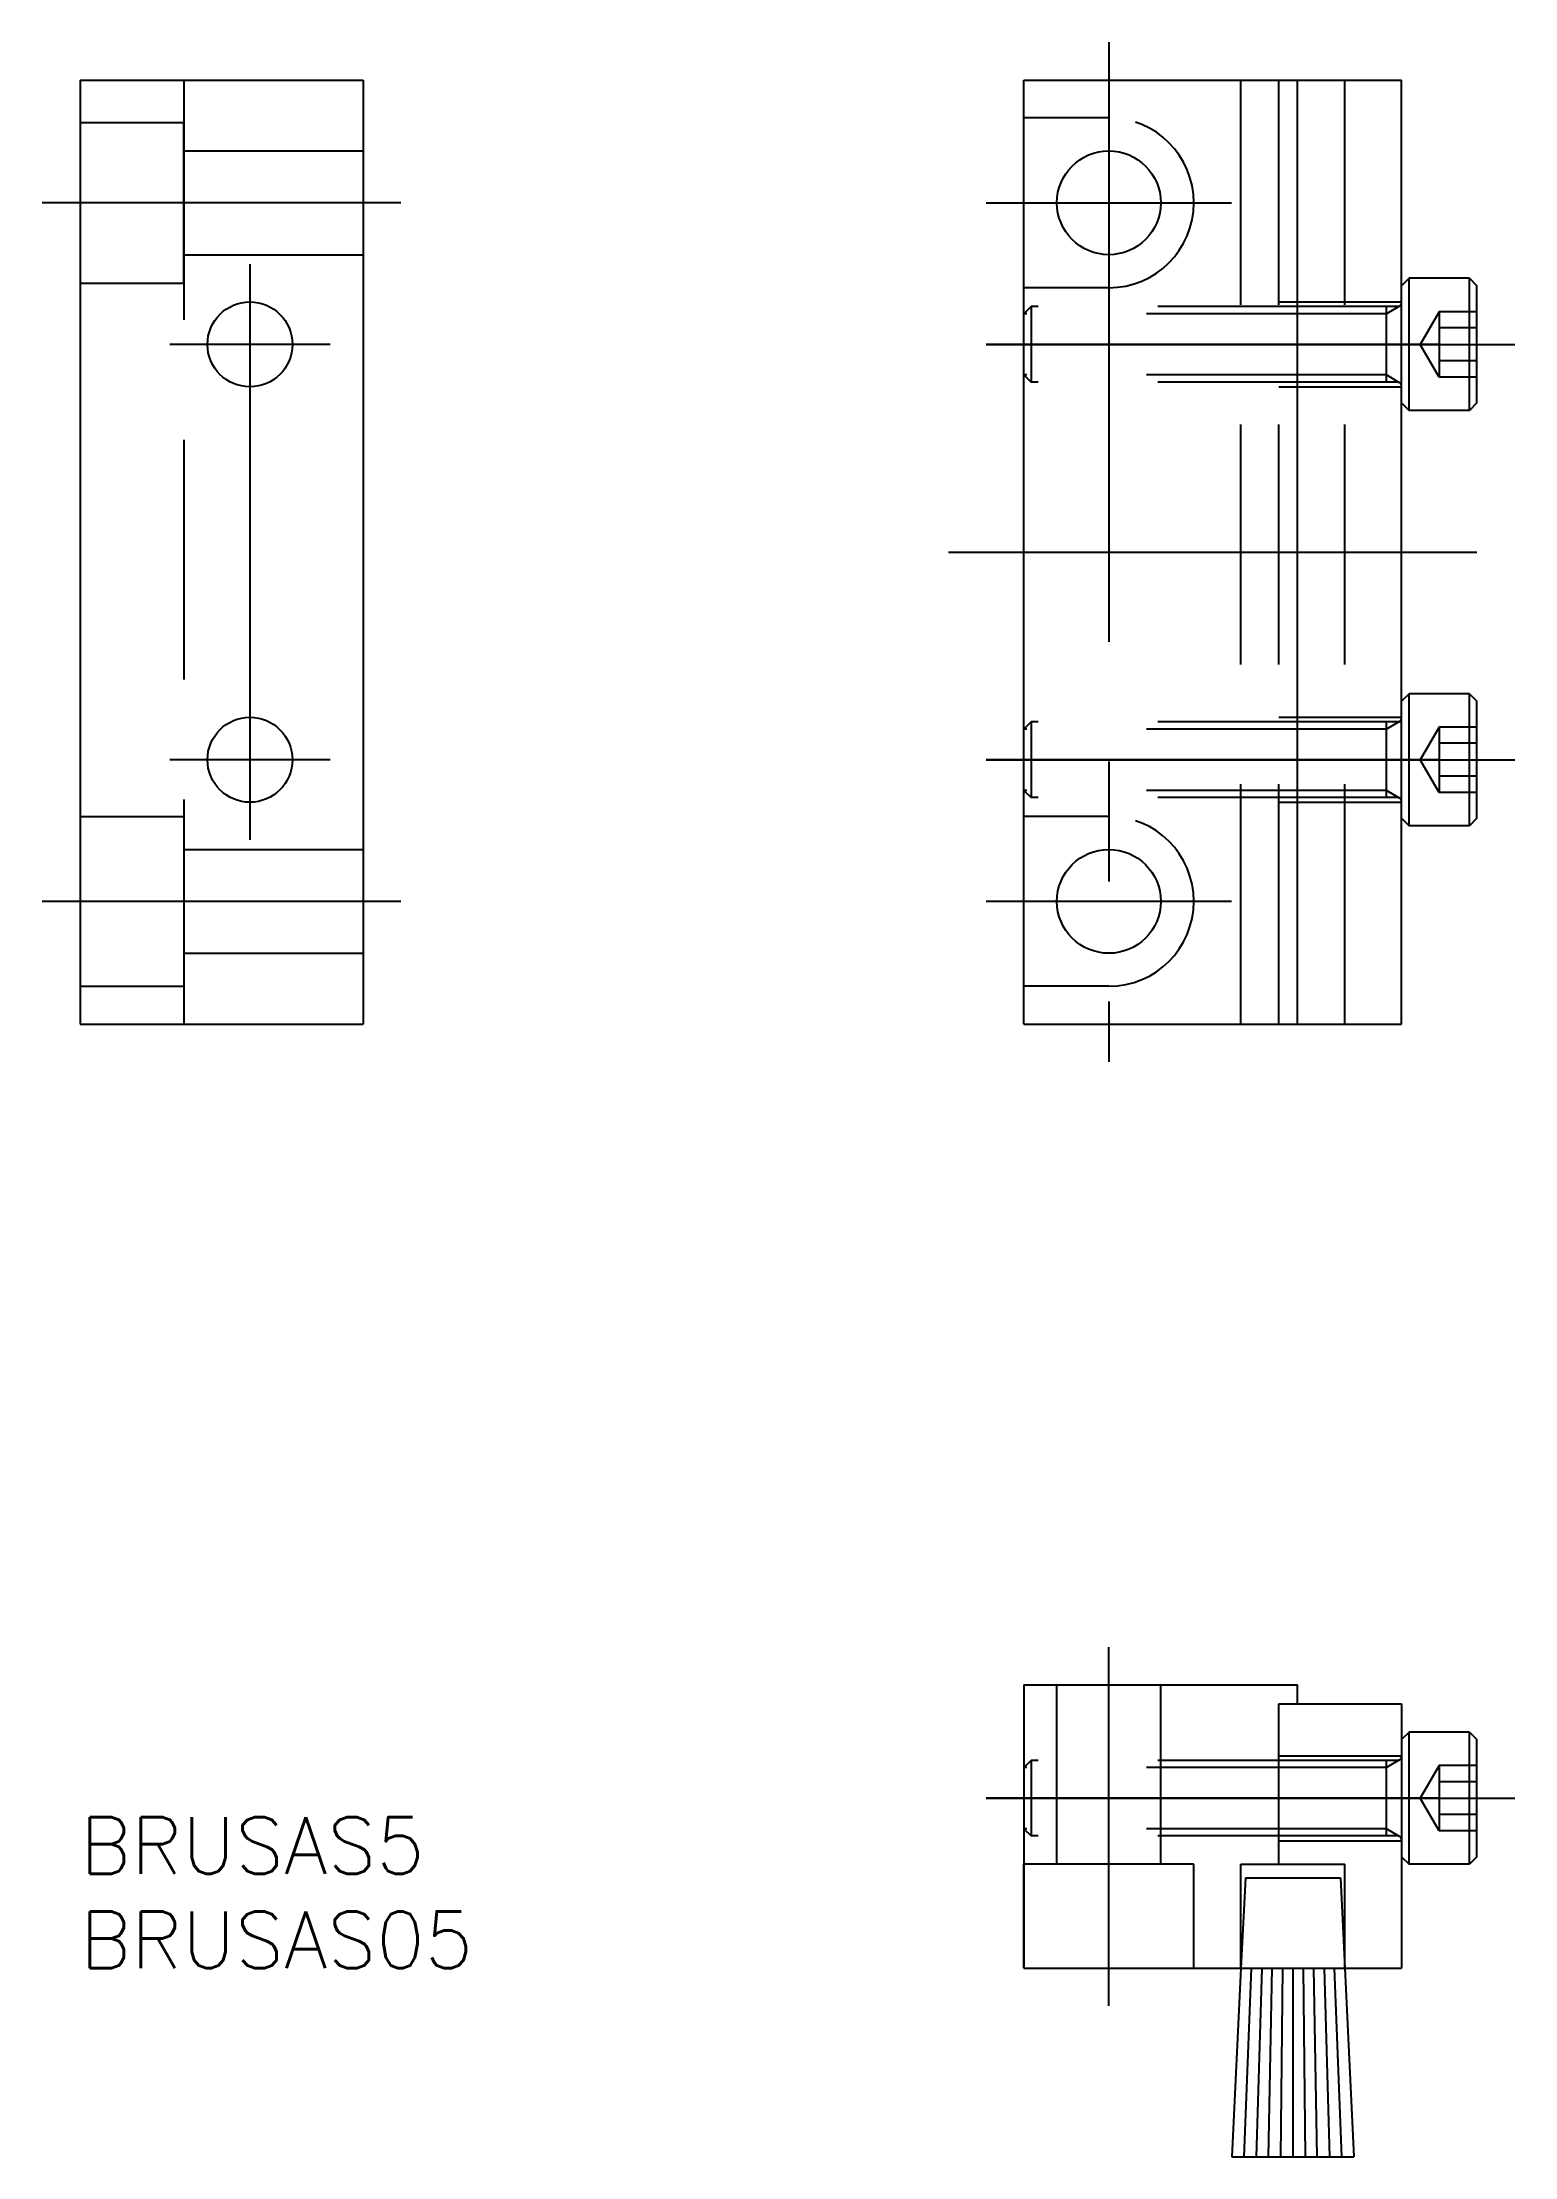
# Model space of a CAD drawing. Extents: x -52 to 26, y -60 to 52.
import ezdxf

# ---------------------------------------------------------------- set-up
doc = ezdxf.new("R2010")
doc.units = 0
for name, pattern in [('CENTER', [50.8, 31.75, -6.35, 6.35, -6.35]), ('DASHED', [19.05, 12.7, -6.35]), ('PHANTOM', [63.5, 31.75, -6.35, 6.35, -6.35, 6.35, -6.35])]:
    doc.linetypes.add(name, pattern=pattern)
doc.layers.get('0').update_dxf_attribs({"linetype": 'CONTINUOUS'})
doc.layers.add('CENTER', color=1, linetype='CENTER')
doc.styles.get("Standard").update_dxf_attribs({"font": 'txt.shx', "height": 3, "bigfont": 'bigfont.shx'})

# ---------------------------------------------------------------- blocks, each defined once
blk = doc.blocks.new('*U16')
at = {"color": 7, "linetype": 'CONTINUOUS'}
blk.add_text('BRUSAS5', height=3, dxfattribs=at).set_placement((-50, -45))
blk = doc.blocks.new('*U17')
at = {"color": 7, "linetype": 'CONTINUOUS'}
blk.add_text('BRUSAS05', height=3, dxfattribs=at).set_placement((-50, -50))

msp = doc.modelspace()

# ---------------------------------------------------------------- linework, layer by layer
at = {"color": 7, "linetype": 'CONTINUOUS'}
for p, q in [((-50, 50), (-35, 50)), ((-50, 50), (-50, 0)), ((-35, 50), (-35, 0)), ((0, 0), (0, 50)), ((0, 50), (20, 50)), ((14.5, 0), (14.5, 50)), ((20, 0), (20, 50)), ((-50, 47.75), (-44.5, 47.75)), ((-44.5, 39.25), (-44.5, 47.75)), ((-50, 39.25), (-44.5, 39.25)), ((20.4, 39.5), (20, 39.1)), ((20.4, 32.5), (20.4, 39.5)), ((23.6, 39.5), (20.4, 39.5)), ((23.6, 32.5), (23.6, 39.5)), ((23.6, 39.5), (24, 39.1)), ((24, 32.9), (24, 39.1)), ((20, 32.9), (20.4, 32.5)), ((23.6, 32.5), (20.4, 32.5)), ((24, 32.9), (23.6, 32.5)), ((20.4, 17.5), (20, 17.1)), ((20.4, 10.5), (20.4, 17.5)), ((23.6, 17.5), (20.4, 17.5)), ((23.6, 10.5), (23.6, 17.5)), ((23.6, 17.5), (24, 17.1)), ((24, 10.9), (24, 17.1)), ((-50, 11), (-44.5, 11)), ((-44.5, 11), (-44.5, 2)), ((20, 10.9), (20.4, 10.5)), ((23.6, 10.5), (20.4, 10.5)), ((24, 10.9), (23.6, 10.5)), ((-50, 2), (-44.5, 2)), ((-50, 0), (-35, 0)), ((0, 0), (20, 0)), ((0, 0), (20, 0)), ((0, -35), (0, -50)), ((0, -35), (14.5, -35)), ((14.5, -36), (14.5, -35)), ((13.5, -44.5), (13.5, -36)), ((13.5, -36), (20, -36)), ((20, -36), (20, -50)), ((20.4, -37.5), (20, -37.9)), ((20.4, -44.5), (20.4, -37.5)), ((23.6, -37.5), (20.4, -37.5)), ((23.6, -44.5), (23.6, -37.5)), ((23.6, -37.5), (24, -37.9)), ((24, -44.1), (24, -37.9)), ((0, -50), (0, -44.5)), ((11.5, -50), (11.5, -44.5)), ((11.5, -44.5), (17, -44.5)), ((17, -50), (17, -44.5)), ((20, -44.1), (20.4, -44.5)), ((23.6, -44.5), (20.4, -44.5)), ((24, -44.1), (23.6, -44.5)), ((11.73, -45.22), (11.5, -50)), ((11.73, -45.22), (16.77, -45.22)), ((16.77, -45.22), (17, -50)), ((0, -50), (20, -50))]:
    msp.add_line(p, q, dxfattribs=at)
at = {"color": 3, "linetype": 'DASHED'}
for p, q in [((-44.5, 50), (-44.5, 0)), ((11.5, 0), (11.5, 50)), ((13.5, 0), (13.5, 50)), ((17, 0), (17, 50)), ((4.5, 48), (0, 48)), ((-44.5, 46.25), (-35, 46.25)), ((-44.5, 40.75), (-35, 40.75)), ((4.5, 39), (0, 39)), ((13.5, 38.25), (20, 38.25)), ((0.38, 38), (0, 37.62)), ((19.2, 37.62), (0, 37.62)), ((0.38, 38), (0.38, 34)), ((19.8, 38), (0.38, 38)), ((19.9, 38.03), (19.2, 37.62)), ((19.2, 34), (19.2, 38)), ((22, 37.73), (21, 36)), ((24, 37.73), (22, 37.73)), ((22, 37.73), (22, 34.27)), ((22, 34.27), (21, 36)), ((24, 36.87), (22, 36.87)), ((24, 35.13), (22, 35.13)), ((19.2, 34.38), (0, 34.38)), ((0, 34.38), (0.38, 34)), ((19.8, 34), (0.38, 34)), ((13.5, 33.75), (20, 33.75)), ((19.9, 33.97), (19.2, 34.38)), ((24, 34.27), (22, 34.27)), ((0.38, 16), (0, 15.62)), ((0.38, 16), (0.38, 12)), ((19.8, 16), (0.38, 16)), ((13.5, 16.25), (20, 16.25)), ((19.9, 16.03), (19.2, 15.62)), ((19.2, 12), (19.2, 16)), ((22, 15.73), (21, 14)), ((24, 15.73), (22, 15.73)), ((22, 15.73), (22, 12.27)), ((19.2, 15.62), (0, 15.62)), ((24, 14.87), (22, 14.87)), ((22, 12.27), (21, 14)), ((19.2, 12.38), (0, 12.38)), ((0, 12.38), (0.38, 12)), ((19.9, 11.97), (19.2, 12.38)), ((24, 13.13), (22, 13.13)), ((19.8, 12), (0.38, 12)), ((13.5, 11.75), (20, 11.75)), ((24, 12.27), (22, 12.27)), ((4.5, 11), (0, 11)), ((-44.5, 9.25), (-35, 9.25)), ((-44.5, 3.75), (-35, 3.75)), ((4.5, 2), (0, 2)), ((1.75, -44.5), (1.75, -35)), ((7.25, -44.5), (7.25, -35)), ((0.38, -39), (0, -39.38)), ((0.38, -39), (0.38, -43)), ((19.8, -39), (0.38, -39)), ((13.5, -38.75), (20, -38.75)), ((19.9, -38.97), (19.2, -39.38)), ((19.2, -43), (19.2, -39)), ((19.2, -39.38), (0, -39.38)), ((22, -39.27), (21, -41)), ((24, -39.27), (22, -39.27)), ((22, -39.27), (22, -42.73)), ((24, -40.13), (22, -40.13)), ((22, -42.73), (21, -41)), ((24, -41.87), (22, -41.87)), ((19.2, -42.62), (0, -42.62)), ((0, -42.62), (0.38, -43)), ((19.8, -43), (0.38, -43)), ((13.5, -43.25), (20, -43.25)), ((19.9, -43.03), (19.2, -42.62)), ((24, -42.73), (22, -42.73)), ((9, -44.5), (0, -44.5)), ((9, -50), (9, -44.5))]:
    msp.add_line(p, q, dxfattribs=at)
at = {"color": 3, "linetype": 'PHANTOM'}
for p, q in [((11.5, -50), (11.02, -59.99)), ((11.66, -59.99), (12.05, -50)), ((12.6, -50), (12.31, -59.99)), ((12.96, -59.99), (13.15, -50)), ((13.7, -50), (13.6, -59.99)), ((14.25, -50), (14.25, -59.99)), ((14.8, -50), (14.9, -59.99)), ((15.54, -59.99), (15.35, -50)), ((15.9, -50), (16.19, -59.99)), ((16.84, -59.99), (16.45, -50)), ((17, -50), (17.48, -59.99)), ((11.02, -59.99), (17.48, -59.99))]:
    msp.add_line(p, q, dxfattribs=at)
at = {"color": 7, "linetype": 'CONTINUOUS'}
for centre, radius in [((4.5, 43.5), 2.75), ((-41, 36), 2.25), ((-41, 14), 2.25), ((4.5, 6.5), 2.75)]:
    msp.add_circle(centre, radius, dxfattribs=at)
at = {"color": 3, "linetype": 'DASHED'}
for centre, radius, start, end in [((4.5, 43.5), 4.5, 270, 90), ((19.8, 38.2), 0.2, 270, 0), ((19.8, 33.8), 0.2, 0, 90), ((19.8, 16.2), 0.2, 270, 0), ((19.8, 11.8), 0.2, 0, 90), ((4.5, 6.5), 4.5, 270, 90), ((19.8, -38.8), 0.2, 270, 0), ((19.8, -43.2), 0.2, 0, 90)]:
    msp.add_arc(centre, radius, start, end, dxfattribs=at)
at = {"layer": 'CENTER', "color": 1, "linetype": 'CENTER'}
for p, q in [((4.5, 52), (4.5, -2)), ((-33, 43.5), (-52, 43.5)), ((-2, 43.5), (11, 43.5)), ((-41, 40.25), (-41, 9.75)), ((-36.75, 36), (-45.25, 36)), ((22, 36), (-2, 36)), ((-2, 36), (26, 36)), ((-4, 25), (24, 25)), ((-36.75, 14), (-45.25, 14)), ((22, 14), (-2, 14)), ((-2, 14), (26, 14)), ((-33, 6.5), (-52, 6.5)), ((11, 6.5), (-2, 6.5)), ((4.5, -52), (4.5, -33)), ((22, -41), (-2, -41)), ((-2, -41), (26, -41))]:
    msp.add_line(p, q, dxfattribs=at)

# ---------------------------------------------------------------- block references
at = {"color": 7, "linetype": 'CONTINUOUS'}
for name in ['*U16', '*U17']:
    msp.add_blockref(name, (0, 0), dxfattribs=at)

doc.saveas('drawing.dxf')
